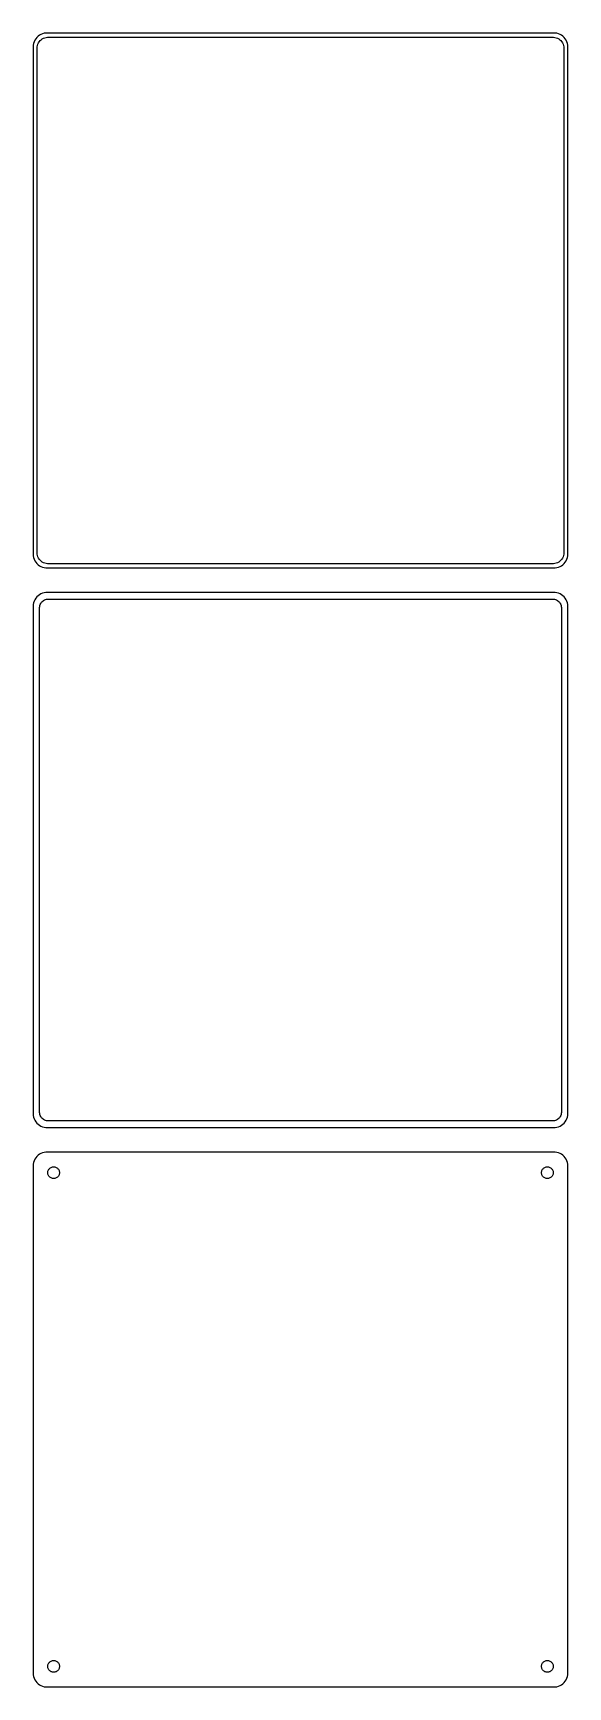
# Model space of a CAD drawing. Header units: metres. Extents: x -98 to 98, y 515 to 1117.
import ezdxf

# ---------------------------------------------------------------- set-up
doc = ezdxf.new("R2010")
doc.units = ezdxf.units.M

msp = doc.modelspace()

# ---------------------------------------------------------------- linework, layer by layer
for p, q in [((-96.1448, 1115.92), (-96.5451, 1115.44)), ((-95.6871, 1116.35), (-96.1448, 1115.92)), ((-95.1791, 1116.72), (-95.6871, 1116.35)), ((-94.6289, 1117.02), (-95.1791, 1116.72)), ((-94.0451, 1117.26), (-94.6289, 1117.02)), ((-94.1433, 1115.38), (-93.7031, 1115.62)), ((-93.4369, 1117.41), (-94.0451, 1117.26)), ((-93.7031, 1115.62), (-93.2361, 1115.8)), ((-92.8139, 1117.49), (-93.4369, 1117.41)), ((-93.2361, 1115.8), (-92.7495, 1115.93)), ((92.8139, 1117.49), (-92.8139, 1117.49)), ((-92.7495, 1115.93), (-92.2512, 1115.99)), ((-92.2512, 1115.99), (92.2512, 1115.99)), ((92.2512, 1115.99), (92.7495, 1115.93)), ((92.7495, 1115.93), (93.2361, 1115.8)), ((93.4369, 1117.41), (92.8139, 1117.49)), ((93.2361, 1115.8), (93.7031, 1115.62)), ((94.0451, 1117.26), (93.4369, 1117.41)), ((93.7031, 1115.62), (94.1433, 1115.38)), ((94.6289, 1117.02), (94.0451, 1117.26)), ((95.1791, 1116.72), (94.6289, 1117.02)), ((95.6871, 1116.35), (95.1791, 1116.72)), ((96.1448, 1115.92), (95.6871, 1116.35)), ((96.5451, 1115.44), (96.1448, 1115.92)), ((-97.4606, 1113.13), (-97.5, 1112.5)), ((-97.5, 1112.5), (-97.5, 927.5)), ((-97.3429, 1113.74), (-97.4606, 1113.13)), ((-97.1489, 1114.34), (-97.3429, 1113.74)), ((-96.8815, 1114.91), (-97.1489, 1114.34)), ((-96.5451, 1115.44), (-96.8815, 1114.91)), ((-96, 1112), (-95.9685, 1112.5)), ((-96, 928), (-96, 1112)), ((-95.9685, 1112.5), (-95.8743, 1112.99)), ((-95.8743, 1112.99), (-95.7191, 1113.47)), ((-95.7191, 1113.47), (-95.5052, 1113.93)), ((-95.5052, 1113.93), (-95.2361, 1114.35)), ((-95.2361, 1114.35), (-94.9159, 1114.74)), ((-94.9159, 1114.74), (-94.5497, 1115.08)), ((-94.5497, 1115.08), (-94.1433, 1115.38)), ((94.1433, 1115.38), (94.5497, 1115.08)), ((94.5497, 1115.08), (94.9159, 1114.74)), ((94.9159, 1114.74), (95.2361, 1114.35)), ((95.2361, 1114.35), (95.5052, 1113.93)), ((95.5052, 1113.93), (95.7191, 1113.47)), ((95.7191, 1113.47), (95.8743, 1112.99)), ((95.8743, 1112.99), (95.9685, 1112.5)), ((95.9685, 1112.5), (96, 1112)), ((96, 1112), (96, 928)), ((96.8815, 1114.91), (96.5451, 1115.44)), ((97.1489, 1114.34), (96.8815, 1114.91)), ((97.3429, 1113.74), (97.1489, 1114.34)), ((97.4606, 1113.13), (97.3429, 1113.74)), ((97.5, 1112.5), (97.4606, 1113.13)), ((97.5, 927.5), (97.5, 1112.5)), ((-97.5, 927.5), (-97.4606, 926.873)), ((-97.4606, 926.873), (-97.3429, 926.257)), ((-97.3429, 926.257), (-97.1489, 925.659)), ((-97.1489, 925.659), (-96.8815, 925.091)), ((-96.8815, 925.091), (-96.5451, 924.561)), ((-96.5451, 924.561), (-96.1448, 924.077)), ((-96.1448, 924.077), (-95.6871, 923.647)), ((-95.9685, 927.499), (-96, 928)), ((-95.8743, 927.005), (-95.9685, 927.499)), ((-95.7191, 926.528), (-95.8743, 927.005)), ((-95.5052, 926.073), (-95.7191, 926.528)), ((-95.6871, 923.647), (-95.1791, 923.278)), ((-95.2361, 925.649), (-95.5052, 926.073)), ((-94.9159, 925.262), (-95.2361, 925.649)), ((-95.1791, 923.278), (-94.6289, 922.976)), ((-94.5497, 924.918), (-94.9159, 925.262)), ((-94.6289, 922.976), (-94.0451, 922.745)), ((-94.1433, 924.623), (-94.5497, 924.918)), ((-93.7031, 924.381), (-94.1433, 924.623)), ((-94.0451, 922.745), (-93.4369, 922.589)), ((-93.2361, 924.196), (-93.7031, 924.381)), ((-93.4369, 922.589), (-92.8139, 922.51)), ((-92.7495, 924.071), (-93.2361, 924.196)), ((-92.2512, 924.008), (-92.7495, 924.071)), ((92.2512, 924.008), (-92.2512, 924.008)), ((92.7495, 924.071), (92.2512, 924.008)), ((93.2361, 924.196), (92.7495, 924.071)), ((92.8139, 922.51), (93.4369, 922.589)), ((93.7031, 924.381), (93.2361, 924.196)), ((93.4369, 922.589), (94.0451, 922.745)), ((94.1433, 924.623), (93.7031, 924.381)), ((94.0451, 922.745), (94.6289, 922.976)), ((94.5497, 924.918), (94.1433, 924.623)), ((94.9159, 925.262), (94.5497, 924.918)), ((94.6289, 922.976), (95.1791, 923.278)), ((95.2361, 925.649), (94.9159, 925.262)), ((95.1791, 923.278), (95.6871, 923.647)), ((95.5052, 926.073), (95.2361, 925.649)), ((95.7191, 926.528), (95.5052, 926.073)), ((95.6871, 923.647), (96.1448, 924.077)), ((95.8743, 927.005), (95.7191, 926.528)), ((95.9685, 927.499), (95.8743, 927.005)), ((96, 928), (95.9685, 927.499)), ((96.1448, 924.077), (96.5451, 924.561)), ((96.5451, 924.561), (96.8815, 925.091)), ((96.8815, 925.091), (97.1489, 925.659)), ((97.1489, 925.659), (97.3429, 926.257)), ((97.3429, 926.257), (97.4606, 926.873)), ((97.4606, 926.873), (97.5, 927.5)), ((-92.8139, 922.51), (92.8139, 922.51)), ((-96.8815, 910.909), (-97.1489, 910.341)), ((-96.5451, 911.439), (-96.8815, 910.909)), ((-96.1448, 911.923), (-96.5451, 911.439)), ((-95.6871, 912.353), (-96.1448, 911.923)), ((-95.1791, 912.722), (-95.6871, 912.353)), ((-94.6289, 913.024), (-95.1791, 912.722)), ((-94.0451, 913.255), (-94.6289, 913.024)), ((-93.4369, 913.411), (-94.0451, 913.255)), ((-93.9843, 910.399), (-93.668, 910.628)), ((-93.668, 910.628), (-93.3254, 910.817)), ((-92.8139, 913.49), (-93.4369, 913.411)), ((-93.3254, 910.817), (-92.9619, 910.961)), ((-92.9619, 910.961), (-92.5833, 911.058)), ((92.8139, 913.49), (-92.8139, 913.49)), ((-92.5833, 911.058), (-92.1955, 911.107)), ((-92.1955, 911.107), (92.1955, 911.107)), ((92.1955, 911.107), (92.5833, 911.058)), ((92.5833, 911.058), (92.9619, 910.961)), ((93.4369, 913.411), (92.8139, 913.49)), ((92.9619, 910.961), (93.3254, 910.817)), ((93.3254, 910.817), (93.668, 910.628)), ((94.0451, 913.255), (93.4369, 913.411)), ((93.668, 910.628), (93.9843, 910.399)), ((94.6289, 913.024), (94.0451, 913.255)), ((95.1791, 912.722), (94.6289, 913.024)), ((95.6871, 912.353), (95.1791, 912.722)), ((96.1448, 911.923), (95.6871, 912.353)), ((96.5451, 911.439), (96.1448, 911.923)), ((96.8815, 910.909), (96.5451, 911.439)), ((97.1489, 910.341), (96.8815, 910.909)), ((-97.4606, 909.127), (-97.5, 908.5)), ((-97.5, 908.5), (-97.5, 723.5)), ((-97.3429, 909.743), (-97.4606, 909.127)), ((-97.1489, 910.341), (-97.3429, 909.743)), ((-95.1129, 908), (-95.0884, 908.39)), ((-95.1129, 724), (-95.1129, 908)), ((-95.0884, 908.39), (-95.0151, 908.774)), ((-95.0151, 908.774), (-94.8943, 909.146)), ((-94.8943, 909.146), (-94.7279, 909.5)), ((-94.7279, 909.5), (-94.5184, 909.83)), ((-94.5184, 909.83), (-94.2692, 910.131)), ((-94.2692, 910.131), (-93.9843, 910.399)), ((93.9843, 910.399), (94.2692, 910.131)), ((94.2692, 910.131), (94.5184, 909.83)), ((94.5184, 909.83), (94.7279, 909.5)), ((94.7279, 909.5), (94.8943, 909.146)), ((94.8943, 909.146), (95.0151, 908.774)), ((95.0151, 908.774), (95.0884, 908.39)), ((95.0884, 908.39), (95.1129, 908)), ((95.1129, 908), (95.1129, 724)), ((97.3429, 909.743), (97.1489, 910.341)), ((97.4606, 909.127), (97.3429, 909.743)), ((97.5, 908.5), (97.4606, 909.127)), ((97.5, 723.5), (97.5, 908.5)), ((-95.0884, 723.61), (-95.1129, 724)), ((-95.0151, 723.226), (-95.0884, 723.61)), ((95.0884, 723.61), (95.0151, 723.226)), ((95.1129, 724), (95.0884, 723.61)), ((-97.5, 723.5), (-97.4606, 722.873)), ((-97.4606, 722.873), (-97.3429, 722.257)), ((-97.3429, 722.257), (-97.1489, 721.659)), ((-97.1489, 721.659), (-96.8815, 721.091)), ((-96.8815, 721.091), (-96.5451, 720.561)), ((-96.5451, 720.561), (-96.1448, 720.077)), ((-96.1448, 720.077), (-95.6871, 719.647)), ((-95.6871, 719.647), (-95.1791, 719.278)), ((-95.1791, 719.278), (-94.6289, 718.976)), ((-94.8943, 722.854), (-95.0151, 723.226)), ((-94.7279, 722.5), (-94.8943, 722.854)), ((-94.5184, 722.17), (-94.7279, 722.5)), ((-94.6289, 718.976), (-94.0451, 718.745)), ((-94.2692, 721.869), (-94.5184, 722.17)), ((-93.9843, 721.601), (-94.2692, 721.869)), ((-94.0451, 718.745), (-93.4369, 718.589)), ((-93.668, 721.372), (-93.9843, 721.601)), ((-93.3254, 721.183), (-93.668, 721.372)), ((-93.4369, 718.589), (-92.8139, 718.51)), ((-92.9619, 721.039), (-93.3254, 721.183)), ((-92.5833, 720.942), (-92.9619, 721.039)), ((-92.8139, 718.51), (92.8139, 718.51)), ((-92.1955, 720.893), (-92.5833, 720.942)), ((92.1955, 720.893), (-92.1955, 720.893)), ((92.5833, 720.942), (92.1955, 720.893)), ((92.9619, 721.039), (92.5833, 720.942)), ((92.8139, 718.51), (93.4369, 718.589)), ((93.3254, 721.183), (92.9619, 721.039)), ((93.668, 721.372), (93.3254, 721.183)), ((93.4369, 718.589), (94.0451, 718.745)), ((93.9843, 721.601), (93.668, 721.372)), ((94.2692, 721.869), (93.9843, 721.601)), ((94.0451, 718.745), (94.6289, 718.976)), ((94.5184, 722.17), (94.2692, 721.869)), ((94.7279, 722.5), (94.5184, 722.17)), ((94.6289, 718.976), (95.1791, 719.278)), ((94.8943, 722.854), (94.7279, 722.5)), ((95.0151, 723.226), (94.8943, 722.854)), ((95.1791, 719.278), (95.6871, 719.647)), ((95.6871, 719.647), (96.1448, 720.077)), ((96.1448, 720.077), (96.5451, 720.561)), ((96.5451, 720.561), (96.8815, 721.091)), ((96.8815, 721.091), (97.1489, 721.659)), ((97.1489, 721.659), (97.3429, 722.257)), ((97.3429, 722.257), (97.4606, 722.873)), ((97.4606, 722.873), (97.5, 723.5)), ((-97.3429, 705.743), (-97.4606, 705.127)), ((-97.1489, 706.341), (-97.3429, 705.743)), ((-96.8815, 706.909), (-97.1489, 706.341)), ((-96.5451, 707.439), (-96.8815, 706.909)), ((-96.1448, 707.923), (-96.5451, 707.439)), ((-95.6871, 708.353), (-96.1448, 707.923)), ((-95.1791, 708.722), (-95.6871, 708.353)), ((-94.6289, 709.024), (-95.1791, 708.722)), ((-94.0451, 709.255), (-94.6289, 709.024)), ((-93.4369, 709.411), (-94.0451, 709.255)), ((-92.8139, 709.49), (-93.4369, 709.411)), ((92.8139, 709.49), (-92.8139, 709.49)), ((93.4369, 709.411), (92.8139, 709.49)), ((94.0451, 709.255), (93.4369, 709.411)), ((94.6289, 709.024), (94.0451, 709.255)), ((95.1791, 708.722), (94.6289, 709.024)), ((95.6871, 708.353), (95.1791, 708.722)), ((96.1448, 707.923), (95.6871, 708.353)), ((96.5451, 707.439), (96.1448, 707.923)), ((96.8815, 706.909), (96.5451, 707.439)), ((97.1489, 706.341), (96.8815, 706.909)), ((97.3429, 705.743), (97.1489, 706.341)), ((97.4606, 705.127), (97.3429, 705.743)), ((-97.4606, 705.127), (-97.5, 704.5)), ((-97.5, 704.5), (-97.5, 519.5)), ((-92.1353, 702), (-92.1185, 702.268)), ((-92.1185, 701.732), (-92.1353, 702)), ((-92.1185, 702.268), (-92.0682, 702.531)), ((-92.0682, 701.469), (-92.1185, 701.732)), ((-92.0682, 702.531), (-91.9853, 702.786)), ((-91.9853, 701.214), (-92.0682, 701.469)), ((-91.9853, 702.786), (-91.8712, 703.029)), ((-91.8712, 700.971), (-91.9853, 701.214)), ((-91.8712, 703.029), (-91.7275, 703.255)), ((-91.7275, 700.745), (-91.8712, 700.971)), ((-91.7275, 703.255), (-91.5566, 703.462)), ((-91.5566, 700.538), (-91.7275, 700.745)), ((-91.5566, 703.462), (-91.3611, 703.645)), ((-91.3611, 700.355), (-91.5566, 700.538)), ((-91.3611, 703.645), (-91.1441, 703.803)), ((-91.1441, 700.197), (-91.3611, 700.355)), ((-91.1441, 703.803), (-90.9092, 703.932)), ((-90.9092, 700.068), (-91.1441, 700.197)), ((-90.9092, 703.932), (-90.6598, 704.031)), ((-90.6598, 699.969), (-90.9092, 700.068)), ((-90.6598, 704.031), (-90.4001, 704.097)), ((-90.4001, 699.903), (-90.6598, 699.969)), ((-90.4001, 704.097), (-90.1341, 704.131)), ((-90.1341, 699.869), (-90.4001, 699.903)), ((-90.1341, 704.131), (-89.8659, 704.131)), ((-89.8659, 699.869), (-90.1341, 699.869)), ((-89.8659, 704.131), (-89.5999, 704.097)), ((-89.5999, 699.903), (-89.8659, 699.869)), ((-89.5999, 704.097), (-89.3401, 704.031)), ((-89.3401, 699.969), (-89.5999, 699.903)), ((-89.3401, 704.031), (-89.0908, 703.932)), ((-89.0908, 700.068), (-89.3401, 699.969)), ((-89.0908, 703.932), (-88.8559, 703.803)), ((-88.8559, 700.197), (-89.0908, 700.068)), ((-88.8559, 703.803), (-88.6389, 703.645)), ((-88.6389, 700.355), (-88.8559, 700.197)), ((-88.6389, 703.645), (-88.4434, 703.462)), ((-88.4434, 700.538), (-88.6389, 700.355)), ((-88.4434, 703.462), (-88.2725, 703.255)), ((-88.2725, 700.745), (-88.4434, 700.538)), ((-88.2725, 703.255), (-88.1288, 703.029)), ((-88.1288, 700.971), (-88.2725, 700.745)), ((-88.1288, 703.029), (-88.0146, 702.786)), ((-88.0146, 701.214), (-88.1288, 700.971)), ((-88.0146, 702.786), (-87.9318, 702.531)), ((-87.9318, 701.469), (-88.0146, 701.214)), ((-87.9318, 702.531), (-87.8815, 702.268)), ((-87.8815, 701.732), (-87.9318, 701.469)), ((-87.8815, 702.268), (-87.8647, 702)), ((-87.8647, 702), (-87.8815, 701.732)), ((87.8647, 702), (87.8815, 702.268)), ((87.8815, 701.732), (87.8647, 702)), ((87.8815, 702.268), (87.9318, 702.531)), ((87.9318, 701.469), (87.8815, 701.732)), ((87.9318, 702.531), (88.0146, 702.786)), ((88.0146, 701.214), (87.9318, 701.469)), ((88.0146, 702.786), (88.1288, 703.029)), ((88.1288, 700.971), (88.0146, 701.214)), ((88.1288, 703.029), (88.2725, 703.255)), ((88.2725, 700.745), (88.1288, 700.971)), ((88.2725, 703.255), (88.4434, 703.462)), ((88.4434, 700.538), (88.2725, 700.745)), ((88.4434, 703.462), (88.6389, 703.645)), ((88.6389, 700.355), (88.4434, 700.538)), ((88.6389, 703.645), (88.8559, 703.803)), ((88.8559, 700.197), (88.6389, 700.355)), ((88.8559, 703.803), (89.0908, 703.932)), ((89.0908, 700.068), (88.8559, 700.197)), ((89.0908, 703.932), (89.3401, 704.031)), ((89.3401, 699.969), (89.0908, 700.068)), ((89.3401, 704.031), (89.5999, 704.097)), ((89.5999, 699.903), (89.3401, 699.969)), ((89.5999, 704.097), (89.8659, 704.131)), ((89.8659, 699.869), (89.5999, 699.903)), ((89.8659, 704.131), (90.1341, 704.131)), ((90.1341, 699.869), (89.8659, 699.869)), ((90.1341, 704.131), (90.4001, 704.097)), ((90.4001, 699.903), (90.1341, 699.869)), ((90.4001, 704.097), (90.6598, 704.031)), ((90.6598, 699.969), (90.4001, 699.903)), ((90.6598, 704.031), (90.9092, 703.932)), ((90.9092, 700.068), (90.6598, 699.969)), ((90.9092, 703.932), (91.1441, 703.803)), ((91.1441, 700.197), (90.9092, 700.068)), ((91.1441, 703.803), (91.3611, 703.645)), ((91.3611, 700.355), (91.1441, 700.197)), ((91.3611, 703.645), (91.5566, 703.462)), ((91.5566, 700.538), (91.3611, 700.355)), ((91.5566, 703.462), (91.7275, 703.255)), ((91.7275, 700.745), (91.5566, 700.538)), ((91.7275, 703.255), (91.8712, 703.029)), ((91.8712, 700.971), (91.7275, 700.745)), ((91.8712, 703.029), (91.9853, 702.786)), ((91.9853, 701.214), (91.8712, 700.971)), ((91.9853, 702.786), (92.0682, 702.531)), ((92.0682, 701.469), (91.9853, 701.214)), ((92.0682, 702.531), (92.1185, 702.268)), ((92.1185, 701.732), (92.0682, 701.469)), ((92.1185, 702.268), (92.1353, 702)), ((92.1353, 702), (92.1185, 701.732)), ((97.5, 704.5), (97.4606, 705.127)), ((97.5, 519.5), (97.5, 704.5)), ((-97.5, 519.5), (-97.4606, 518.873)), ((-97.4606, 518.873), (-97.3429, 518.257)), ((-92.1353, 522), (-92.1185, 522.268)), ((-92.1185, 521.732), (-92.1353, 522)), ((-92.1185, 522.268), (-92.0682, 522.531)), ((-92.0682, 521.469), (-92.1185, 521.732)), ((-92.0682, 522.531), (-91.9853, 522.786)), ((-91.9853, 521.214), (-92.0682, 521.469)), ((-91.9853, 522.786), (-91.8712, 523.029)), ((-91.8712, 520.971), (-91.9853, 521.214)), ((-91.8712, 523.029), (-91.7275, 523.255)), ((-91.7275, 520.745), (-91.8712, 520.971)), ((-91.7275, 523.255), (-91.5566, 523.462)), ((-91.5566, 520.538), (-91.7275, 520.745)), ((-91.5566, 523.462), (-91.3611, 523.645)), ((-91.3611, 520.355), (-91.5566, 520.538)), ((-91.3611, 523.645), (-91.1441, 523.803)), ((-91.1441, 520.197), (-91.3611, 520.355)), ((-91.1441, 523.803), (-90.9092, 523.932)), ((-90.9092, 520.068), (-91.1441, 520.197)), ((-90.9092, 523.932), (-90.6598, 524.031)), ((-90.6598, 519.969), (-90.9092, 520.068)), ((-90.6598, 524.031), (-90.4001, 524.097)), ((-90.4001, 519.903), (-90.6598, 519.969)), ((-90.4001, 524.097), (-90.1341, 524.131)), ((-90.1341, 519.869), (-90.4001, 519.903)), ((-90.1341, 524.131), (-89.8659, 524.131)), ((-89.8659, 519.869), (-90.1341, 519.869)), ((-89.8659, 524.131), (-89.5999, 524.097)), ((-89.5999, 519.903), (-89.8659, 519.869)), ((-89.5999, 524.097), (-89.3401, 524.031)), ((-89.3401, 519.969), (-89.5999, 519.903)), ((-89.3401, 524.031), (-89.0908, 523.932)), ((-89.0908, 520.068), (-89.3401, 519.969)), ((-89.0908, 523.932), (-88.8559, 523.803)), ((-88.8559, 520.197), (-89.0908, 520.068)), ((-88.8559, 523.803), (-88.6389, 523.645)), ((-88.6389, 520.355), (-88.8559, 520.197)), ((-88.6389, 523.645), (-88.4434, 523.462)), ((-88.4434, 520.538), (-88.6389, 520.355)), ((-88.4434, 523.462), (-88.2725, 523.255)), ((-88.2725, 520.745), (-88.4434, 520.538)), ((-88.2725, 523.255), (-88.1288, 523.029)), ((-88.1288, 520.971), (-88.2725, 520.745)), ((-88.1288, 523.029), (-88.0146, 522.786)), ((-88.0146, 521.214), (-88.1288, 520.971)), ((-88.0146, 522.786), (-87.9318, 522.531)), ((-87.9318, 521.469), (-88.0146, 521.214)), ((-87.9318, 522.531), (-87.8815, 522.268)), ((-87.8815, 521.732), (-87.9318, 521.469)), ((-87.8815, 522.268), (-87.8647, 522)), ((-87.8647, 522), (-87.8815, 521.732)), ((87.8647, 522), (87.8815, 522.268)), ((87.8815, 521.732), (87.8647, 522)), ((87.8815, 522.268), (87.9318, 522.531)), ((87.9318, 521.469), (87.8815, 521.732)), ((87.9318, 522.531), (88.0146, 522.786)), ((88.0146, 521.214), (87.9318, 521.469)), ((88.0146, 522.786), (88.1288, 523.029)), ((88.1288, 520.971), (88.0146, 521.214)), ((88.1288, 523.029), (88.2725, 523.255)), ((88.2725, 520.745), (88.1288, 520.971)), ((88.2725, 523.255), (88.4434, 523.462)), ((88.4434, 520.538), (88.2725, 520.745)), ((88.4434, 523.462), (88.6389, 523.645)), ((88.6389, 520.355), (88.4434, 520.538)), ((88.6389, 523.645), (88.8559, 523.803)), ((88.8559, 520.197), (88.6389, 520.355)), ((88.8559, 523.803), (89.0908, 523.932)), ((89.0908, 520.068), (88.8559, 520.197)), ((89.0908, 523.932), (89.3401, 524.031)), ((89.3401, 519.969), (89.0908, 520.068)), ((89.3401, 524.031), (89.5999, 524.097)), ((89.5999, 519.903), (89.3401, 519.969)), ((89.5999, 524.097), (89.8659, 524.131)), ((89.8659, 519.869), (89.5999, 519.903)), ((89.8659, 524.131), (90.1341, 524.131)), ((90.1341, 519.869), (89.8659, 519.869)), ((90.1341, 524.131), (90.4001, 524.097)), ((90.4001, 519.903), (90.1341, 519.869)), ((90.4001, 524.097), (90.6598, 524.031)), ((90.6598, 519.969), (90.4001, 519.903)), ((90.6598, 524.031), (90.9092, 523.932)), ((90.9092, 520.068), (90.6598, 519.969)), ((90.9092, 523.932), (91.1441, 523.803)), ((91.1441, 520.197), (90.9092, 520.068)), ((91.1441, 523.803), (91.3611, 523.645)), ((91.3611, 520.355), (91.1441, 520.197)), ((91.3611, 523.645), (91.5566, 523.462)), ((91.5566, 520.538), (91.3611, 520.355)), ((91.5566, 523.462), (91.7275, 523.255)), ((91.7275, 520.745), (91.5566, 520.538)), ((91.7275, 523.255), (91.8712, 523.029)), ((91.8712, 520.971), (91.7275, 520.745)), ((91.8712, 523.029), (91.9853, 522.786)), ((91.9853, 521.214), (91.8712, 520.971)), ((91.9853, 522.786), (92.0682, 522.531)), ((92.0682, 521.469), (91.9853, 521.214)), ((92.0682, 522.531), (92.1185, 522.268)), ((92.1185, 521.732), (92.0682, 521.469)), ((92.1185, 522.268), (92.1353, 522)), ((92.1353, 522), (92.1185, 521.732)), ((97.3429, 518.257), (97.4606, 518.873)), ((97.4606, 518.873), (97.5, 519.5)), ((-97.3429, 518.257), (-97.1489, 517.659)), ((-97.1489, 517.659), (-96.8815, 517.091)), ((-96.8815, 517.091), (-96.5451, 516.561)), ((-96.5451, 516.561), (-96.1448, 516.077)), ((-96.1448, 516.077), (-95.6871, 515.647)), ((-95.6871, 515.647), (-95.1791, 515.278)), ((-95.1791, 515.278), (-94.6289, 514.976)), ((-94.6289, 514.976), (-94.0451, 514.745)), ((-94.0451, 514.745), (-93.4369, 514.589)), ((-93.4369, 514.589), (-92.8139, 514.51)), ((-92.8139, 514.51), (92.8139, 514.51)), ((92.8139, 514.51), (93.4369, 514.589)), ((93.4369, 514.589), (94.0451, 514.745)), ((94.0451, 514.745), (94.6289, 514.976)), ((94.6289, 514.976), (95.1791, 515.278)), ((95.1791, 515.278), (95.6871, 515.647)), ((95.6871, 515.647), (96.1448, 516.077)), ((96.1448, 516.077), (96.5451, 516.561)), ((96.5451, 516.561), (96.8815, 517.091)), ((96.8815, 517.091), (97.1489, 517.659)), ((97.1489, 517.659), (97.3429, 518.257))]:
    msp.add_line(p, q)

doc.saveas('drawing.dxf')
